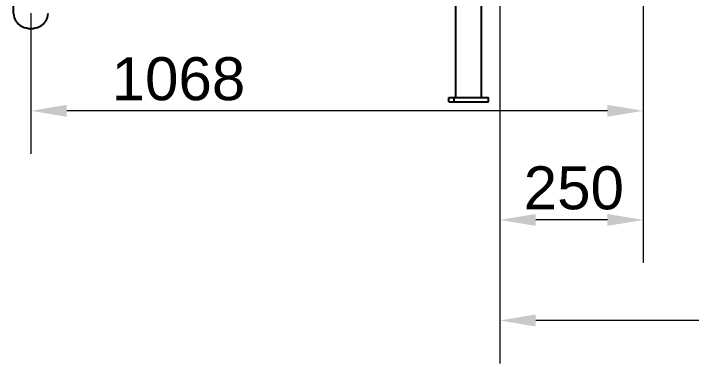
# Model space of a CAD drawing. Header units: millimetres. Extents: x 0 to 14850, y -38768 to 10500.
# Drawn here: x 1678 to 2860, y 7608 to 8219 of the extents above; entities that cross this region are included whole.
import ezdxf

# ---------------------------------------------------------------- set-up
doc = ezdxf.new("R2010")
doc.units = ezdxf.units.MM
doc.header["$LTSCALE"] = 25
doc.layers.add('Dimension', color=7, linetype='Continuous', lineweight=18)
doc.layers.add('Visible', color=7, linetype='Continuous', lineweight=25)
doc.styles.add('Title', font='arial.ttf')
doc.dimstyles.new('Default - Method 2b', dxfattribs={"dimscale": 25, "dimtxt": 3, "dimasz": 2.5, "dimexe": 3, "dimexo": 0.5, "dimgap": 0.7, "dimtad": 0, "dimtoh": 1, "dimdec": 1, "dimrnd": 1e-08, "dimtxsty": 'Title', "dimcen": 0.09, "dimdle": 10, "dimclrd": 256, "dimclre": 256, "dimclrt": 7, "dimadec": 0, "dimazin": 2, "dimtfac": 0.833333, "dimtdec": 1, "dimtmove": 0, "dimatfit": 3, "dimfxl": 1, "dimtolj": 1, "dimlwd": -1, "dimlwe": -1, "dimarcsym": 0})

# ---------------------------------------------------------------- blocks, each defined once
blk = doc.blocks.new('*D51')
at = {"layer": 'Defpoints', "color": 0, "transparency": 16777216}
for p in [(2775.7, 8574.4), (1707.7, 8231.9), (1707.7, 8049)]:
    blk.add_point(p, dxfattribs=at)
at = {"layer": 'Dimension', "transparency": 16777216}
for p, q in [((2775.7, 8561.9), (2775.7, 7974)), ((1707.7, 8219.4), (1707.7, 7974)), ((2713.2, 8049), (1770.2, 8049))]:
    blk.add_line(p, q, dxfattribs=at)
for points in [[(1770.2, 8059.4), (1770.2, 8038.6), (1707.7, 8049)], [(2713.2, 8059.4), (2713.2, 8038.6), (2775.7, 8049)]]:
    blk.add_solid(points, dxfattribs=at)
at = {"layer": 'Dimension', "color": 7, "transparency": 16777216, "insert": (1848.6, 8066.5), "char_height": 75, "attachment_point": 7, "style": 'Title'}
blk.add_mtext('\\A1;1068', dxfattribs=at)
blk = doc.blocks.new('*D53')
at = {"layer": 'Defpoints', "color": 0, "transparency": 16777216}
for p in [(2525.7, 8494.4), (5117.7, 8494.4), (2525.7, 7682.9)]:
    blk.add_point(p, dxfattribs=at)
at = {"layer": 'Dimension', "transparency": 16777216}
for p, q in [((2525.7, 8481.9), (2525.7, 7607.9)), ((5117.7, 8481.9), (5117.7, 7607.9)), ((5055.2, 7682.9), (2588.2, 7682.9))]:
    blk.add_line(p, q, dxfattribs=at)
for points in [[(2588.2, 7693.3), (2588.2, 7672.4), (2525.7, 7682.9)], [(5055.2, 7693.3), (5055.2, 7672.4), (5117.7, 7682.9)]]:
    blk.add_solid(points, dxfattribs=at)
at = {"layer": 'Dimension', "color": 7, "transparency": 16777216, "insert": (3709.5, 7700.4), "char_height": 75, "attachment_point": 7, "style": 'Title'}
blk.add_mtext('\\A1;2592', dxfattribs=at)
blk = doc.blocks.new('*D57')
at = {"layer": 'Defpoints', "color": 0, "transparency": 16777216}
for p in [(2775.7, 8574.4), (2525.7, 8494.4), (2525.7, 7858.5)]:
    blk.add_point(p, dxfattribs=at)
at = {"layer": 'Dimension', "transparency": 16777216}
for p, q in [((2775.7, 8561.9), (2775.7, 7783.5)), ((2525.7, 8481.9), (2525.7, 7783.5)), ((2713.2, 7858.5), (2588.2, 7858.5))]:
    blk.add_line(p, q, dxfattribs=at)
for points in [[(2588.2, 7868.9), (2588.2, 7848.1), (2525.7, 7858.5)], [(2713.2, 7868.9), (2713.2, 7848.1), (2775.7, 7858.5)]]:
    blk.add_solid(points, dxfattribs=at)
at = {"layer": 'Dimension', "color": 7, "transparency": 16777216, "insert": (2567.4, 7876), "char_height": 75, "attachment_point": 7, "style": 'Title'}
blk.add_mtext('\\A1;250', dxfattribs=at)

msp = doc.modelspace()

# ---------------------------------------------------------------- linework, layer by layer
at = {"layer": 'Visible'}
for p, q in [((2449.05, 8072.43), (2449.05, 8522.43)), ((2493.73, 8072.43), (2493.73, 8522.43)), ((1677.54, 8218.84), (1677.54, 8237.31)), ((2436.61, 8072.43), (2446.29, 8072.43)), ((2436.61, 8064.43), (2436.61, 8072.43)), ((2436.61, 8064.43), (2446.29, 8064.43)), ((2446.29, 8064.43), (2446.29, 8072.43)), ((2446.29, 8072.43), (2506.17, 8072.43)), ((2446.29, 8064.43), (2506.17, 8064.43)), ((2506.17, 8064.43), (2506.17, 8072.43))]:
    msp.add_line(p, q, dxfattribs=at)
msp.add_ellipse((1707.69, 8218.84), major_axis=(-30.15, 0), ratio=0.8660254, start_param=0, end_param=3.1415927, dxfattribs=at)

# ---------------------------------------------------------------- dimensions: what is measured, and where the dimension line sits
at = {"layer": 'Dimension'}
for base, p1, p2, picture, middle in [((1707.6946, 8048.9753), (2775.7388, 8574.4338), (1707.6946, 8231.932), '*D51', (1957.1139, 8048.9753)), ((2525.74, 7858.51), (2775.74, 8574.43), (2525.74, 8494.43), '*D57', (2650.74, 7858.51))]:
    dim = msp.add_linear_dim(base=base, p1=p1, p2=p2, dimstyle='Default - Method 2b', override={"dimgap": 0.7, "dimtad": 1, "dimtoh": 0, "dimdec": 1, "dimtol": 0, "dimlim": 0, "dimtp": 0, "dimtm": 0, "dimtdec": 1, "dimtofl": 0, "dimatfit": 1}, dxfattribs=at)
    dim.commit()
    dim.dimension.update_dxf_attribs({"geometry": picture, "text_midpoint": middle, "dimtype": 160})
dim = msp.add_linear_dim(base=(2525.74, 7682.86), p1=(5117.66, 8494.43), p2=(2525.74, 8494.43), angle=180, dimstyle='Default - Method 2b', override={"dimgap": 0.7, "dimtad": 1, "dimtoh": 0, "dimdec": 0, "dimtol": 0, "dimlim": 0, "dimtp": 0, "dimtm": 0, "dimtdec": 1, "dimtofl": 0, "dimatfit": 1}, dxfattribs=at)
dim.commit()
dim.dimension.update_dxf_attribs({"geometry": '*D53', "text_midpoint": (3821.7, 7682.86), "dimtype": 160})

doc.saveas('drawing.dxf')
